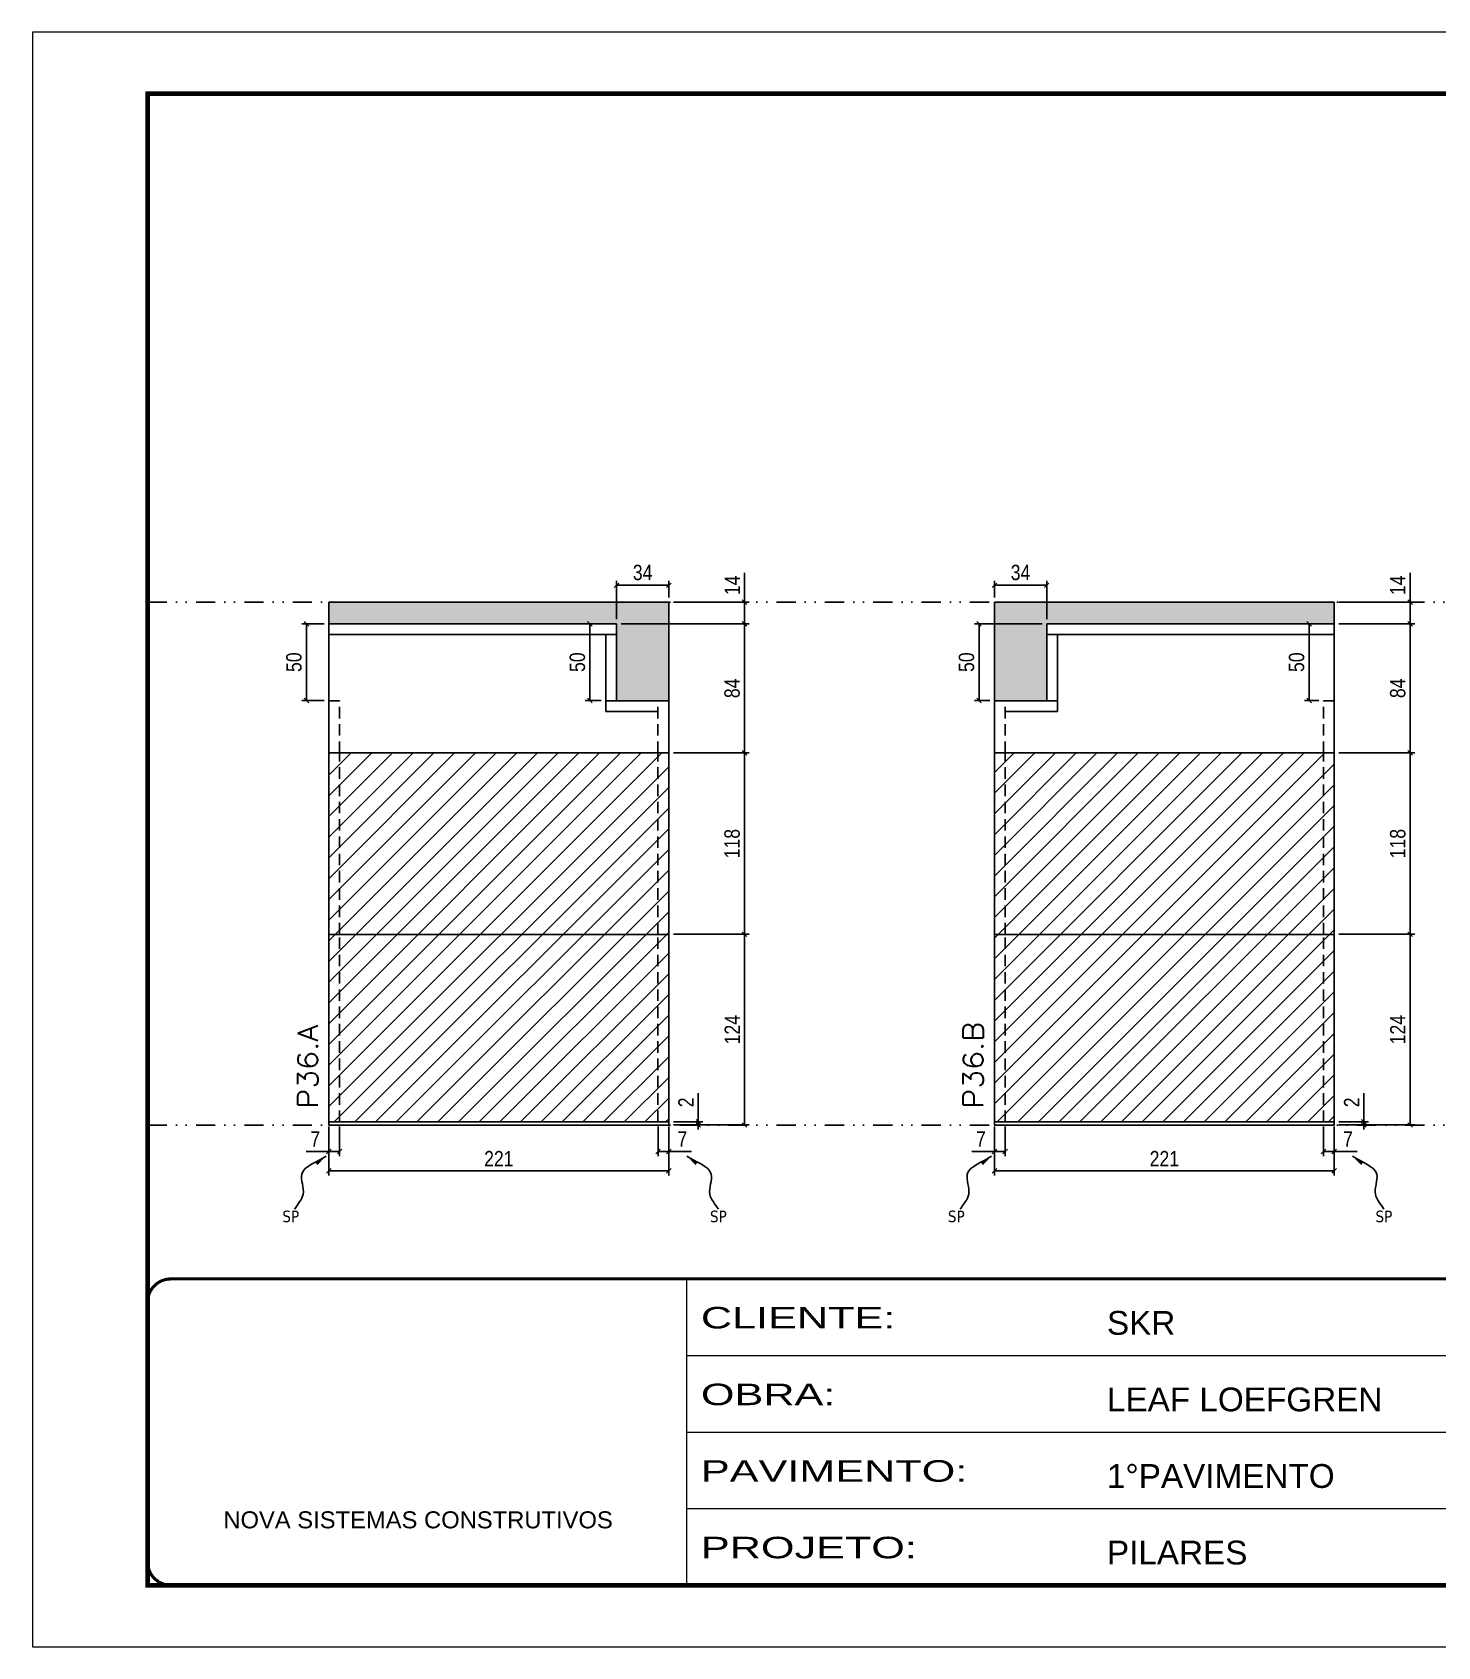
# Model space of a CAD drawing. Extents: x 14400 to 27878, y -21631 to 6985.
# Drawn here: x 15998 to 16912, y -5551 to -4501 of the extents above; entities that cross this region are included whole.
import ezdxf

# ---------------------------------------------------------------- set-up
doc = ezdxf.new("R2010")
doc.units = 0
for name, pattern in [('CONTINUO', [0]), ('DASHED', [0.75, 0.5, -0.25]), ('DIVIDE2', [0.625, 0.25, -0.125, 0, -0.125, 0, -0.125]), ('HIDDEN', [0.375, 0.25, -0.125])]:
    doc.linetypes.add(name, pattern=pattern)
for name, color, linetype in [('COTA', 241, 'Continuous'), ('Nível', 160, 'Continuous'), ('Painéis', 200, 'Continuous'), ('SARR_2.2x7', 40, 'Continuous'), ('Sarrafo de Pressão', 42, 'HIDDEN'), ('texto', 7, 'Continuous')]:
    doc.layers.add(name, color=color, linetype=linetype)
for name, color, linetype, lineweight in [('Folhas', 255, 'Continuous', 9), ('Hachura', 251, 'Continuous', 9), ('SARRAFO DE PRESSAO', 251, 'DASHED', 9), ('Texto Seção', 7, 'Continuous', 15)]:
    doc.layers.add(name, color=color, linetype=linetype, lineweight=lineweight)
doc.styles.add('ARIAL', font='arial.ttf')
doc.styles.add('COTA TECNICA', font='techl___.ttf', dxfattribs={"height": 10})
doc.styles.add('COTA TECNICA-50', font='techl___.ttf', dxfattribs={"height": 10})
doc.styles.add('REGUA-120', font='ROMANS.shx', dxfattribs={"height": 15})
doc.styles.get("Standard").update_dxf_attribs({"font": 'arial.ttf'})
doc.styles.add('Tecnologia', font='')
doc.styles.get('Tecnologia').set_extended_font_data('Forgotten Futurist')
doc.dimstyles.new('COTA PAINEL-50', dxfattribs={"dimtxt": 10, "dimasz": 3, "dimexe": 3, "dimexo": 3, "dimgap": 3, "dimtad": 1, "dimdec": 1, "dimzin": 12, "dimdsep": 46, "dimtxsty": 'COTA TECNICA-50', "dimblk1": 'OBLIQUE', "dimblk2": 'OBLIQUE', "dimsah": 1, "dimcen": 0.9, "dimclrd": 4, "dimclre": 4, "dimclrt": 240, "dimadec": 1, "dimazin": 3, "dimtfac": 1, "dimtdec": 1, "dimtmove": 0, "dimatfit": 3, "dimfxl": 1, "dimtolj": 1, "dimtzin": 12, "dimarcsym": 0})
doc.dimstyles.new('PAINEL', dxfattribs={"dimtxt": 10, "dimasz": 3, "dimexe": 3, "dimexo": 3, "dimgap": 3, "dimtad": 1, "dimdec": 1, "dimzin": 12, "dimdsep": 46, "dimtxsty": 'COTA TECNICA', "dimblk1": 'OBLIQUE', "dimblk2": 'OBLIQUE', "dimsah": 1, "dimcen": 0.9, "dimclrd": 4, "dimclre": 4, "dimclrt": 240, "dimadec": 1, "dimazin": 3, "dimtfac": 1, "dimtdec": 1, "dimtmove": 0, "dimatfit": 3, "dimfxl": 1, "dimtolj": 1, "dimtzin": 12, "dimarcsym": 0})
doc.dimstyles.get("Standard").update_dxf_attribs({"dimtxt": 0.18, "dimasz": 0.18, "dimexe": 0.18, "dimexo": 0.0625, "dimgap": 0.09, "dimtad": 0, "dimtih": 1, "dimtoh": 1, "dimdec": 4, "dimzin": 0, "dimdsep": 46, "dimtxsty": 'Standard', "dimcen": 0.09, "dimadec": 0, "dimazin": 0, "dimtfac": 1, "dimtdec": 4, "dimtofl": 0, "dimtmove": 0, "dimatfit": 3, "dimfxl": 1, "dimtolj": 1, "dimtzin": 0, "dimarcsym": 0})

# ---------------------------------------------------------------- blocks, each defined once
blk = doc.blocks.new('9999999999')
at = {"color": 30, "linetype": 'CONTINUO'}
for p, q in [((98564.6, 34230.2), (98564.6, 34429.4)), ((98564.6, 34379.6), (99584, 34379.6)), ((98564.6, 34329.8), (99488, 34329.8)), ((98564.6, 34280), (99488, 34280))]:
    blk.add_line(p, q, dxfattribs=at)
at = {"color": 30, "linetype": 'CONTINUO', "const_width": 2}
blk.add_lwpolyline([(99584, 34230.2), (99584, 34414.4, 0.414214), (99569, 34429.4), (98229, 34429.4, 0.414214), (98214, 34414.4), (98214, 34245.2, 0.414214), (98229, 34230.2), (99584, 34230.2)], format="xyb", dxfattribs=at)
at = {"layer": 'Folhas'}
blk.add_lwpolyline([(98139, 34190.2), (99624, 34190.2), (99624, 35240.2), (98139, 35240.2)], close=True, dxfattribs=at)
at = {"layer": 'Folhas', "color": 30, "const_width": 3}
blk.add_lwpolyline([(98214, 34230.2), (99584, 34230.2), (99584, 35200.2), (98214, 35200.2)], close=True, dxfattribs=at)
at = {"color": 7, "linetype": 'Continuous', "ltscale": 5, "style": 'ARIAL'}
for s, height, p in [('SKR', 15.48, (98837.7, 34393.1)), ('LEAF LOEFGREN', 15.483, (98837.7, 34343.3)), ('1°PAVIMENTO', 15.483, (98837.7, 34293.5)), ('NOVA SISTEMAS CONSTRUTIVOS', 11.059, (98263.2, 34267.2)), ('PILARES', 15.48, (98837.7, 34243.7))]:
    blk.add_text(s, height=height, dxfattribs=at).set_placement(p)
at = {"layer": 'Folhas', "color": 7, "style": 'Tecnologia', "width": 1.5}
for s, p in [('CLIENTE:', (98573.7, 34397.2)), ('OBRA:', (98573.7, 34347.3)), ('PAVIMENTO:', (98573.7, 34297.5)), ('PROJETO:', (98573.7, 34247.7))]:
    blk.add_text(s, height=14, dxfattribs=at).set_placement(p)
blk = doc.blocks.new('_Oblique')
at = {"color": 0, "linetype": 'ByBlock', "lineweight": -2}
blk.add_line((-0.5, -0.5), (0.5, 0.5), dxfattribs=at)
blk = doc.blocks.new('*D4534')
at = {"layer": 'COTA', "color": 4, "lineweight": -2, "transparency": 16777216}
for p, q in [((16624, -5212.7), (16624, -5244.6)), ((16845, -5212.7), (16845, -5244.6)), ((16845, -5241.6), (16624, -5241.6))]:
    blk.add_line(p, q, dxfattribs=at)
at = {"layer": 'Defpoints', "color": 0, "transparency": 16777216}
for p in [(16624, -5209.7), (16845, -5209.7), (16624, -5241.6)]:
    blk.add_point(p, dxfattribs=at)
at = {"layer": 'COTA', "color": 4, "lineweight": -2, "transparency": 16777216, "xscale": 3, "yscale": 3, "zscale": 3, "rotation": 180}
blk.add_blockref('_Oblique', (16624, -5241.6), dxfattribs=at)
at = {"layer": 'COTA', "color": 4, "lineweight": -2, "transparency": 16777216, "xscale": 3, "yscale": 3, "zscale": 3}
blk.add_blockref('_Oblique', (16845, -5241.6), dxfattribs=at)
at = {"layer": 'COTA', "color": 240, "transparency": 16777216, "insert": (16734.5, -5233.6), "char_height": 10, "attachment_point": 5, "style": 'COTA TECNICA'}
blk.add_mtext('\\A1;221', dxfattribs=at)
blk = doc.blocks.new('*D4535')
at = {"layer": 'COTA', "color": 4, "lineweight": -2, "transparency": 16777216}
for p, q in [((16838, -5212.7), (16838, -5232)), ((16845, -5214.7), (16845, -5232)), ((16838, -5229), (16845, -5229)), ((16845, -5229), (16859.8, -5229))]:
    blk.add_line(p, q, dxfattribs=at)
at = {"layer": 'Defpoints', "color": 0, "transparency": 16777216}
for p in [(16838, -5209.7), (16845, -5211.7), (16845, -5229)]:
    blk.add_point(p, dxfattribs=at)
at = {"layer": 'COTA', "color": 4, "lineweight": -2, "transparency": 16777216, "xscale": 3, "yscale": 3, "zscale": 3, "rotation": 180}
blk.add_blockref('_Oblique', (16838, -5229), dxfattribs=at)
at = {"layer": 'COTA', "color": 4, "lineweight": -2, "transparency": 16777216, "xscale": 3, "yscale": 3, "zscale": 3}
blk.add_blockref('_Oblique', (16845, -5229), dxfattribs=at)
at = {"layer": 'COTA', "color": 240, "transparency": 16777216, "insert": (16853.9, -5220.9), "char_height": 10, "attachment_point": 5, "style": 'COTA TECNICA-50'}
blk.add_mtext('\\A1;7', dxfattribs=at)
blk = doc.blocks.new('*D4536')
at = {"layer": 'COTA', "color": 4, "lineweight": -2, "transparency": 16777216}
for p, q in [((16624, -5214.7), (16624, -5232)), ((16631, -5212.7), (16631, -5232)), ((16624, -5229), (16609.3, -5229)), ((16631, -5229), (16624, -5229))]:
    blk.add_line(p, q, dxfattribs=at)
at = {"layer": 'Defpoints', "color": 0, "transparency": 16777216}
for p in [(16624, -5211.7), (16631, -5209.7), (16624, -5229)]:
    blk.add_point(p, dxfattribs=at)
at = {"layer": 'COTA', "color": 4, "lineweight": -2, "transparency": 16777216, "xscale": 3, "yscale": 3, "zscale": 3, "rotation": 180}
blk.add_blockref('_Oblique', (16624, -5229), dxfattribs=at)
at = {"layer": 'COTA', "color": 4, "lineweight": -2, "transparency": 16777216, "xscale": 3, "yscale": 3, "zscale": 3}
blk.add_blockref('_Oblique', (16631, -5229), dxfattribs=at)
at = {"layer": 'COTA', "color": 240, "transparency": 16777216, "insert": (16615.2, -5220.9), "char_height": 10, "attachment_point": 5, "style": 'COTA TECNICA-50'}
blk.add_mtext('\\A1;7', dxfattribs=at)
blk = doc.blocks.new('*D4537')
at = {"layer": 'COTA', "color": 4, "lineweight": -2, "transparency": 16777216}
for p, q in [((16864.3, -5209.7), (16864.3, -5190.9)), ((16848, -5209.7), (16867.3, -5209.7)), ((16848, -5211.7), (16867.3, -5211.7)), ((16864.3, -5211.7), (16864.3, -5209.7)), ((16864.3, -5211.7), (16864.3, -5214.7))]:
    blk.add_line(p, q, dxfattribs=at)
at = {"layer": 'Defpoints', "color": 0, "transparency": 16777216}
for p in [(16845, -5209.7), (16845, -5211.7), (16864.3, -5211.7)]:
    blk.add_point(p, dxfattribs=at)
at = {"layer": 'COTA', "color": 4, "lineweight": -2, "transparency": 16777216, "xscale": 3, "yscale": 3, "zscale": 3}
for p, rotation in [((16864.3, -5209.7), 270), ((16864.3, -5211.7), 90)]:
    blk.add_blockref('_Oblique', p, dxfattribs=dict(at, rotation=rotation))
at = {"layer": 'COTA', "color": 240, "transparency": 16777216, "insert": (16856.3, -5197), "char_height": 10, "attachment_point": 5, "rotation": 90, "style": 'COTA TECNICA-50'}
blk.add_mtext('\\A1;2', dxfattribs=at)
blk = doc.blocks.new('*D4538')
at = {"layer": 'COTA', "color": 4, "linetype": 'ByBlock', "lineweight": -2, "transparency": 16777216}
for p, q in [((16848, -5087.7), (16897.4, -5087.7)), ((16894.4, -5211.7), (16894.4, -5087.7)), ((16848, -5211.7), (16897.4, -5211.7))]:
    blk.add_line(p, q, dxfattribs=at)
at = {"layer": 'Defpoints', "color": 0, "linetype": 'ByBlock', "transparency": 16777216}
for p in [(16845, -5087.7), (16894.4, -5087.7), (16845, -5211.7)]:
    blk.add_point(p, dxfattribs=at)
at = {"layer": 'COTA', "color": 4, "linetype": 'ByBlock', "lineweight": -2, "transparency": 16777216, "xscale": 3, "yscale": 3, "zscale": 3}
for p, rotation in [((16894.4, -5087.7), 90), ((16894.4, -5211.7), 270)]:
    blk.add_blockref('_Oblique', p, dxfattribs=dict(at, rotation=rotation))
at = {"layer": 'COTA', "color": 240, "linetype": 'ByBlock', "transparency": 16777216, "insert": (16886.3, -5149.7), "char_height": 10, "attachment_point": 5, "rotation": 90, "style": 'COTA TECNICA'}
blk.add_mtext('\\A1;124', dxfattribs=at)
blk = doc.blocks.new('*D4539')
at = {"layer": 'COTA', "color": 4, "linetype": 'ByBlock', "lineweight": -2, "transparency": 16777216}
for p, q in [((16848, -5087.7), (16897.4, -5087.7)), ((16894.4, -5211.7), (16894.4, -5087.7)), ((16848, -5211.7), (16897.4, -5211.7))]:
    blk.add_line(p, q, dxfattribs=at)
at = {"layer": 'Defpoints', "color": 0, "linetype": 'ByBlock', "transparency": 16777216}
for p in [(16845, -5087.7), (16894.4, -5087.7), (16845, -5211.7)]:
    blk.add_point(p, dxfattribs=at)
at = {"layer": 'COTA', "color": 4, "linetype": 'ByBlock', "lineweight": -2, "transparency": 16777216, "xscale": 3, "yscale": 3, "zscale": 3}
for p, rotation in [((16894.4, -5087.7), 90), ((16894.4, -5211.7), 270)]:
    blk.add_blockref('_Oblique', p, dxfattribs=dict(at, rotation=rotation))
at = {"layer": 'COTA', "color": 240, "linetype": 'ByBlock', "transparency": 16777216, "insert": (16886.3, -5149.7), "char_height": 10, "attachment_point": 5, "rotation": 90, "style": 'COTA TECNICA'}
blk.add_mtext('\\A1;124', dxfattribs=at)
blk = doc.blocks.new('*D4532')
at = {"layer": 'COTA', "color": 4, "lineweight": -2, "transparency": 16777216}
for p, q in [((16848, -4969.7), (16897.4, -4969.7)), ((16894.4, -5087.7), (16894.4, -4969.7)), ((16848, -5087.7), (16897.4, -5087.7))]:
    blk.add_line(p, q, dxfattribs=at)
at = {"layer": 'Defpoints', "color": 0, "transparency": 16777216}
for p in [(16845, -4969.7), (16894.4, -4969.7), (16845, -5087.7)]:
    blk.add_point(p, dxfattribs=at)
at = {"layer": 'COTA', "color": 4, "lineweight": -2, "transparency": 16777216, "xscale": 3, "yscale": 3, "zscale": 3}
for p, rotation in [((16894.4, -4969.7), 90), ((16894.4, -5087.7), 270)]:
    blk.add_blockref('_Oblique', p, dxfattribs=dict(at, rotation=rotation))
at = {"layer": 'COTA', "color": 240, "transparency": 16777216, "insert": (16886.3, -5028.7), "char_height": 10, "attachment_point": 5, "rotation": 90, "style": 'COTA TECNICA'}
blk.add_mtext('\\A1;118', dxfattribs=at)
blk = doc.blocks.new('*D4533')
at = {"layer": 'COTA', "color": 4, "lineweight": -2, "transparency": 16777216}
for p, q in [((16624, -4868.7), (16624, -4857.7)), ((16624, -4860.7), (16658, -4860.7)), ((16658, -4882.7), (16658, -4857.7))]:
    blk.add_line(p, q, dxfattribs=at)
at = {"layer": 'Defpoints', "color": 0, "transparency": 16777216}
for p in [(16658, -4860.7), (16624, -4871.7), (16658, -4885.7)]:
    blk.add_point(p, dxfattribs=at)
at = {"layer": 'COTA', "color": 4, "lineweight": -2, "transparency": 16777216, "xscale": 3, "yscale": 3, "zscale": 3, "rotation": 180}
blk.add_blockref('_Oblique', (16624, -4860.7), dxfattribs=at)
at = {"layer": 'COTA', "color": 4, "lineweight": -2, "transparency": 16777216, "xscale": 3, "yscale": 3, "zscale": 3}
blk.add_blockref('_Oblique', (16658, -4860.7), dxfattribs=at)
at = {"layer": 'COTA', "color": 240, "transparency": 16777216, "insert": (16641, -4852.4), "char_height": 10, "attachment_point": 5, "style": 'COTA TECNICA'}
blk.add_mtext('\\A1;34', dxfattribs=at)
blk = doc.blocks.new('*D4540')
at = {"layer": 'COTA', "color": 4, "lineweight": -2, "transparency": 16777216}
for p, q in [((16848, -4885.7), (16897.4, -4885.7)), ((16894.4, -4969.7), (16894.4, -4885.7)), ((16848, -4969.7), (16897.4, -4969.7))]:
    blk.add_line(p, q, dxfattribs=at)
at = {"layer": 'Defpoints', "color": 0, "transparency": 16777216}
for p in [(16845, -4885.7), (16894.4, -4885.7), (16845, -4969.7)]:
    blk.add_point(p, dxfattribs=at)
at = {"layer": 'COTA', "color": 4, "lineweight": -2, "transparency": 16777216, "xscale": 3, "yscale": 3, "zscale": 3}
for p, rotation in [((16894.4, -4885.7), 90), ((16894.4, -4969.7), 270)]:
    blk.add_blockref('_Oblique', p, dxfattribs=dict(at, rotation=rotation))
at = {"layer": 'COTA', "color": 240, "transparency": 16777216, "insert": (16886.3, -4927.7), "char_height": 10, "attachment_point": 5, "rotation": 90, "style": 'COTA TECNICA'}
blk.add_mtext('\\A1;84', dxfattribs=at)
blk = doc.blocks.new('*D4541')
at = {"layer": 'COTA', "color": 4, "lineweight": -2, "transparency": 16777216}
for p, q in [((16894.4, -4871.7), (16894.4, -4852.6)), ((16848, -4871.7), (16897.4, -4871.7)), ((16894.4, -4885.7), (16894.4, -4871.7)), ((16848, -4885.7), (16897.4, -4885.7))]:
    blk.add_line(p, q, dxfattribs=at)
at = {"layer": 'Defpoints', "color": 0, "transparency": 16777216}
for p in [(16845, -4871.7), (16894.4, -4871.7), (16845, -4885.7)]:
    blk.add_point(p, dxfattribs=at)
at = {"layer": 'COTA', "color": 4, "lineweight": -2, "transparency": 16777216, "xscale": 3, "yscale": 3, "zscale": 3}
for p, rotation in [((16894.4, -4871.7), 90), ((16894.4, -4885.7), 270)]:
    blk.add_blockref('_Oblique', p, dxfattribs=dict(at, rotation=rotation))
at = {"layer": 'COTA', "color": 240, "transparency": 16777216, "insert": (16886.3, -4860.7), "char_height": 10, "attachment_point": 5, "rotation": 90, "style": 'COTA TECNICA'}
blk.add_mtext('\\A1;14', dxfattribs=at)
blk = doc.blocks.new('*D4542')
at = {"layer": 'COTA', "color": 4, "lineweight": -2, "transparency": 16777216}
for p, q in [((16655, -4885.7), (16611, -4885.7)), ((16614, -4935.7), (16614, -4885.7)), ((16621, -4935.7), (16611, -4935.7))]:
    blk.add_line(p, q, dxfattribs=at)
at = {"layer": 'Defpoints', "color": 0, "transparency": 16777216}
for p in [(16614, -4885.7), (16658, -4885.7), (16624, -4935.7)]:
    blk.add_point(p, dxfattribs=at)
at = {"layer": 'COTA', "color": 4, "lineweight": -2, "transparency": 16777216, "xscale": 3, "yscale": 3, "zscale": 3}
for p, rotation in [((16614, -4885.7), 90), ((16614, -4935.7), 270)]:
    blk.add_blockref('_Oblique', p, dxfattribs=dict(at, rotation=rotation))
at = {"layer": 'COTA', "color": 240, "transparency": 16777216, "insert": (16605.9, -4910.7), "char_height": 10, "attachment_point": 5, "rotation": 90, "style": 'COTA TECNICA'}
blk.add_mtext('\\A1;50', dxfattribs=at)
blk = doc.blocks.new('*D4543')
at = {"layer": 'COTA', "color": 4, "lineweight": -2, "transparency": 16777216}
for p, q in [((16835, -4885.7), (16825.6, -4885.7)), ((16828.6, -4935.7), (16828.6, -4885.7)), ((16835, -4935.7), (16825.6, -4935.7))]:
    blk.add_line(p, q, dxfattribs=at)
at = {"layer": 'Defpoints', "color": 0, "transparency": 16777216}
for p in [(16828.6, -4885.7), (16838, -4885.7), (16838, -4935.7)]:
    blk.add_point(p, dxfattribs=at)
at = {"layer": 'COTA', "color": 4, "lineweight": -2, "transparency": 16777216, "xscale": 3, "yscale": 3, "zscale": 3}
for p, rotation in [((16828.6, -4885.7), 90), ((16828.6, -4935.7), 270)]:
    blk.add_blockref('_Oblique', p, dxfattribs=dict(at, rotation=rotation))
at = {"layer": 'COTA', "color": 240, "transparency": 16777216, "insert": (16820.5, -4910.7), "char_height": 10, "attachment_point": 5, "rotation": 90, "style": 'COTA TECNICA'}
blk.add_mtext('\\A1;50', dxfattribs=at)
blk = doc.blocks.new('*D4545')
at = {"layer": 'COTA', "color": 4, "lineweight": -2, "transparency": 16777216}
for p, q in [((16191.3, -5212.7), (16191.3, -5244.6)), ((16412.3, -5212.7), (16412.3, -5244.6)), ((16412.3, -5241.6), (16191.3, -5241.6))]:
    blk.add_line(p, q, dxfattribs=at)
at = {"layer": 'Defpoints', "color": 0, "transparency": 16777216}
for p in [(16191.3, -5209.7), (16412.3, -5209.7), (16191.3, -5241.6)]:
    blk.add_point(p, dxfattribs=at)
at = {"layer": 'COTA', "color": 4, "lineweight": -2, "transparency": 16777216, "xscale": 3, "yscale": 3, "zscale": 3, "rotation": 180}
blk.add_blockref('_Oblique', (16191.3, -5241.6), dxfattribs=at)
at = {"layer": 'COTA', "color": 4, "lineweight": -2, "transparency": 16777216, "xscale": 3, "yscale": 3, "zscale": 3}
blk.add_blockref('_Oblique', (16412.3, -5241.6), dxfattribs=at)
at = {"layer": 'COTA', "color": 240, "transparency": 16777216, "insert": (16301.8, -5233.6), "char_height": 10, "attachment_point": 5, "style": 'COTA TECNICA'}
blk.add_mtext('\\A1;221', dxfattribs=at)
blk = doc.blocks.new('*D4546')
at = {"layer": 'COTA', "color": 4, "lineweight": -2, "transparency": 16777216}
for p, q in [((16405.3, -5212.7), (16405.3, -5232)), ((16412.3, -5214.7), (16412.3, -5232)), ((16405.3, -5229), (16412.3, -5229)), ((16412.3, -5229), (16427, -5229))]:
    blk.add_line(p, q, dxfattribs=at)
at = {"layer": 'Defpoints', "color": 0, "transparency": 16777216}
for p in [(16405.3, -5209.7), (16412.3, -5211.7), (16412.3, -5229)]:
    blk.add_point(p, dxfattribs=at)
at = {"layer": 'COTA', "color": 4, "lineweight": -2, "transparency": 16777216, "xscale": 3, "yscale": 3, "zscale": 3, "rotation": 180}
blk.add_blockref('_Oblique', (16405.3, -5229), dxfattribs=at)
at = {"layer": 'COTA', "color": 4, "lineweight": -2, "transparency": 16777216, "xscale": 3, "yscale": 3, "zscale": 3}
blk.add_blockref('_Oblique', (16412.3, -5229), dxfattribs=at)
at = {"layer": 'COTA', "color": 240, "transparency": 16777216, "insert": (16421.1, -5220.9), "char_height": 10, "attachment_point": 5, "style": 'COTA TECNICA-50'}
blk.add_mtext('\\A1;7', dxfattribs=at)
blk = doc.blocks.new('*D4547')
at = {"layer": 'COTA', "color": 4, "lineweight": -2, "transparency": 16777216}
for p, q in [((16191.3, -5214.7), (16191.3, -5232)), ((16198.3, -5212.7), (16198.3, -5232)), ((16191.3, -5229), (16176.5, -5229)), ((16198.3, -5229), (16191.3, -5229))]:
    blk.add_line(p, q, dxfattribs=at)
at = {"layer": 'Defpoints', "color": 0, "transparency": 16777216}
for p in [(16191.3, -5211.7), (16198.3, -5209.7), (16191.3, -5229)]:
    blk.add_point(p, dxfattribs=at)
at = {"layer": 'COTA', "color": 4, "lineweight": -2, "transparency": 16777216, "xscale": 3, "yscale": 3, "zscale": 3, "rotation": 180}
blk.add_blockref('_Oblique', (16191.3, -5229), dxfattribs=at)
at = {"layer": 'COTA', "color": 4, "lineweight": -2, "transparency": 16777216, "xscale": 3, "yscale": 3, "zscale": 3}
blk.add_blockref('_Oblique', (16198.3, -5229), dxfattribs=at)
at = {"layer": 'COTA', "color": 240, "transparency": 16777216, "insert": (16182.4, -5220.9), "char_height": 10, "attachment_point": 5, "style": 'COTA TECNICA-50'}
blk.add_mtext('\\A1;7', dxfattribs=at)
blk = doc.blocks.new('*D4548')
at = {"layer": 'COTA', "color": 4, "lineweight": -2, "transparency": 16777216}
for p, q in [((16431.5, -5209.7), (16431.5, -5190.9)), ((16415.3, -5209.7), (16434.5, -5209.7)), ((16415.3, -5211.7), (16434.5, -5211.7)), ((16431.5, -5211.7), (16431.5, -5209.7)), ((16431.5, -5211.7), (16431.5, -5214.7))]:
    blk.add_line(p, q, dxfattribs=at)
at = {"layer": 'Defpoints', "color": 0, "transparency": 16777216}
for p in [(16412.3, -5209.7), (16412.3, -5211.7), (16431.5, -5211.7)]:
    blk.add_point(p, dxfattribs=at)
at = {"layer": 'COTA', "color": 4, "lineweight": -2, "transparency": 16777216, "xscale": 3, "yscale": 3, "zscale": 3}
for p, rotation in [((16431.5, -5209.7), 270), ((16431.5, -5211.7), 90)]:
    blk.add_blockref('_Oblique', p, dxfattribs=dict(at, rotation=rotation))
at = {"layer": 'COTA', "color": 240, "transparency": 16777216, "insert": (16423.5, -5197), "char_height": 10, "attachment_point": 5, "rotation": 90, "style": 'COTA TECNICA-50'}
blk.add_mtext('\\A1;2', dxfattribs=at)
blk = doc.blocks.new('*D4549')
at = {"layer": 'COTA', "color": 4, "linetype": 'ByBlock', "lineweight": -2, "transparency": 16777216}
for p, q in [((16415.3, -5087.7), (16464.6, -5087.7)), ((16461.6, -5211.7), (16461.6, -5087.7)), ((16415.3, -5211.7), (16464.6, -5211.7))]:
    blk.add_line(p, q, dxfattribs=at)
at = {"layer": 'Defpoints', "color": 0, "linetype": 'ByBlock', "transparency": 16777216}
for p in [(16412.3, -5087.7), (16461.6, -5087.7), (16412.3, -5211.7)]:
    blk.add_point(p, dxfattribs=at)
at = {"layer": 'COTA', "color": 4, "linetype": 'ByBlock', "lineweight": -2, "transparency": 16777216, "xscale": 3, "yscale": 3, "zscale": 3}
for p, rotation in [((16461.6, -5087.7), 90), ((16461.6, -5211.7), 270)]:
    blk.add_blockref('_Oblique', p, dxfattribs=dict(at, rotation=rotation))
at = {"layer": 'COTA', "color": 240, "linetype": 'ByBlock', "transparency": 16777216, "insert": (16453.6, -5149.7), "char_height": 10, "attachment_point": 5, "rotation": 90, "style": 'COTA TECNICA'}
blk.add_mtext('\\A1;124', dxfattribs=at)
blk = doc.blocks.new('*D4550')
at = {"layer": 'COTA', "color": 4, "linetype": 'ByBlock', "lineweight": -2, "transparency": 16777216}
for p, q in [((16415.3, -5087.7), (16464.6, -5087.7)), ((16461.6, -5211.7), (16461.6, -5087.7)), ((16415.3, -5211.7), (16464.6, -5211.7))]:
    blk.add_line(p, q, dxfattribs=at)
at = {"layer": 'Defpoints', "color": 0, "linetype": 'ByBlock', "transparency": 16777216}
for p in [(16412.3, -5087.7), (16461.6, -5087.7), (16412.3, -5211.7)]:
    blk.add_point(p, dxfattribs=at)
at = {"layer": 'COTA', "color": 4, "linetype": 'ByBlock', "lineweight": -2, "transparency": 16777216, "xscale": 3, "yscale": 3, "zscale": 3}
for p, rotation in [((16461.6, -5087.7), 90), ((16461.6, -5211.7), 270)]:
    blk.add_blockref('_Oblique', p, dxfattribs=dict(at, rotation=rotation))
at = {"layer": 'COTA', "color": 240, "linetype": 'ByBlock', "transparency": 16777216, "insert": (16453.6, -5149.7), "char_height": 10, "attachment_point": 5, "rotation": 90, "style": 'COTA TECNICA'}
blk.add_mtext('\\A1;124', dxfattribs=at)
blk = doc.blocks.new('*D4551')
at = {"layer": 'COTA', "color": 4, "lineweight": -2, "transparency": 16777216}
for p, q in [((16415.3, -4969.7), (16464.6, -4969.7)), ((16461.6, -5087.7), (16461.6, -4969.7)), ((16415.3, -5087.7), (16464.6, -5087.7))]:
    blk.add_line(p, q, dxfattribs=at)
at = {"layer": 'Defpoints', "color": 0, "transparency": 16777216}
for p in [(16412.3, -4969.7), (16461.6, -4969.7), (16412.3, -5087.7)]:
    blk.add_point(p, dxfattribs=at)
at = {"layer": 'COTA', "color": 4, "lineweight": -2, "transparency": 16777216, "xscale": 3, "yscale": 3, "zscale": 3}
for p, rotation in [((16461.6, -4969.7), 90), ((16461.6, -5087.7), 270)]:
    blk.add_blockref('_Oblique', p, dxfattribs=dict(at, rotation=rotation))
at = {"layer": 'COTA', "color": 240, "transparency": 16777216, "insert": (16453.5, -5028.7), "char_height": 10, "attachment_point": 5, "rotation": 90, "style": 'COTA TECNICA'}
blk.add_mtext('\\A1;118', dxfattribs=at)
blk = doc.blocks.new('*D4552')
at = {"layer": 'COTA', "color": 4, "lineweight": -2, "transparency": 16777216}
for p, q in [((16378.3, -4882.7), (16378.3, -4857.7)), ((16412.3, -4860.7), (16378.3, -4860.7)), ((16412.3, -4868.7), (16412.3, -4857.7))]:
    blk.add_line(p, q, dxfattribs=at)
at = {"layer": 'Defpoints', "color": 0, "transparency": 16777216}
for p in [(16378.3, -4860.7), (16412.3, -4871.7), (16378.3, -4885.7)]:
    blk.add_point(p, dxfattribs=at)
at = {"layer": 'COTA', "color": 4, "lineweight": -2, "transparency": 16777216, "xscale": 3, "yscale": 3, "zscale": 3, "rotation": 180}
blk.add_blockref('_Oblique', (16378.3, -4860.7), dxfattribs=at)
at = {"layer": 'COTA', "color": 4, "lineweight": -2, "transparency": 16777216, "xscale": 3, "yscale": 3, "zscale": 3}
blk.add_blockref('_Oblique', (16412.3, -4860.7), dxfattribs=at)
at = {"layer": 'COTA', "color": 240, "transparency": 16777216, "insert": (16395.3, -4852.4), "char_height": 10, "attachment_point": 5, "style": 'COTA TECNICA'}
blk.add_mtext('\\A1;34', dxfattribs=at)
blk = doc.blocks.new('*D4553')
at = {"layer": 'COTA', "color": 4, "lineweight": -2, "transparency": 16777216}
for p, q in [((16188.3, -4885.7), (16173.7, -4885.7)), ((16176.7, -4935.7), (16176.7, -4885.7)), ((16188.3, -4935.7), (16173.7, -4935.7))]:
    blk.add_line(p, q, dxfattribs=at)
at = {"layer": 'Defpoints', "color": 0, "transparency": 16777216}
for p in [(16176.7, -4885.7), (16191.3, -4885.7), (16191.3, -4935.7)]:
    blk.add_point(p, dxfattribs=at)
at = {"layer": 'COTA', "color": 4, "lineweight": -2, "transparency": 16777216, "xscale": 3, "yscale": 3, "zscale": 3}
for p, rotation in [((16176.7, -4885.7), 90), ((16176.7, -4935.7), 270)]:
    blk.add_blockref('_Oblique', p, dxfattribs=dict(at, rotation=rotation))
at = {"layer": 'COTA', "color": 240, "transparency": 16777216, "insert": (16168.6, -4910.7), "char_height": 10, "attachment_point": 5, "rotation": 90, "style": 'COTA TECNICA'}
blk.add_mtext('\\A1;50', dxfattribs=at)
blk = doc.blocks.new('*D4554')
at = {"layer": 'COTA', "color": 4, "lineweight": -2, "transparency": 16777216}
for p, q in [((16368.3, -4885.7), (16358, -4885.7)), ((16361, -4935.7), (16361, -4885.7)), ((16368.3, -4935.7), (16358, -4935.7))]:
    blk.add_line(p, q, dxfattribs=at)
at = {"layer": 'Defpoints', "color": 0, "transparency": 16777216}
for p in [(16361, -4885.7), (16371.3, -4885.7), (16371.3, -4935.7)]:
    blk.add_point(p, dxfattribs=at)
at = {"layer": 'COTA', "color": 4, "lineweight": -2, "transparency": 16777216, "xscale": 3, "yscale": 3, "zscale": 3}
for p, rotation in [((16361, -4885.7), 90), ((16361, -4935.7), 270)]:
    blk.add_blockref('_Oblique', p, dxfattribs=dict(at, rotation=rotation))
at = {"layer": 'COTA', "color": 240, "transparency": 16777216, "insert": (16352.9, -4910.7), "char_height": 10, "attachment_point": 5, "rotation": 90, "style": 'COTA TECNICA'}
blk.add_mtext('\\A1;50', dxfattribs=at)
blk = doc.blocks.new('*D4555')
at = {"layer": 'COTA', "color": 4, "lineweight": -2, "transparency": 16777216}
for p, q in [((16381.3, -4885.7), (16464.6, -4885.7)), ((16461.6, -4969.7), (16461.6, -4885.7)), ((16415.3, -4969.7), (16464.6, -4969.7))]:
    blk.add_line(p, q, dxfattribs=at)
at = {"layer": 'Defpoints', "color": 0, "transparency": 16777216}
for p in [(16378.3, -4885.7), (16461.6, -4885.7), (16412.3, -4969.7)]:
    blk.add_point(p, dxfattribs=at)
at = {"layer": 'COTA', "color": 4, "lineweight": -2, "transparency": 16777216, "xscale": 3, "yscale": 3, "zscale": 3}
for p, rotation in [((16461.6, -4885.7), 90), ((16461.6, -4969.7), 270)]:
    blk.add_blockref('_Oblique', p, dxfattribs=dict(at, rotation=rotation))
at = {"layer": 'COTA', "color": 240, "transparency": 16777216, "insert": (16453.5, -4927.7), "char_height": 10, "attachment_point": 5, "rotation": 90, "style": 'COTA TECNICA'}
blk.add_mtext('\\A1;84', dxfattribs=at)
blk = doc.blocks.new('*D4556')
at = {"layer": 'COTA', "color": 4, "lineweight": -2, "transparency": 16777216}
for p, q in [((16461.6, -4871.7), (16461.6, -4852.6)), ((16415.3, -4871.7), (16464.6, -4871.7)), ((16461.6, -4885.7), (16461.6, -4871.7)), ((16381.3, -4885.7), (16464.6, -4885.7))]:
    blk.add_line(p, q, dxfattribs=at)
at = {"layer": 'Defpoints', "color": 0, "transparency": 16777216}
for p in [(16412.3, -4871.7), (16461.6, -4871.7), (16378.3, -4885.7)]:
    blk.add_point(p, dxfattribs=at)
at = {"layer": 'COTA', "color": 4, "lineweight": -2, "transparency": 16777216, "xscale": 3, "yscale": 3, "zscale": 3}
for p, rotation in [((16461.6, -4871.7), 90), ((16461.6, -4885.7), 270)]:
    blk.add_blockref('_Oblique', p, dxfattribs=dict(at, rotation=rotation))
at = {"layer": 'COTA', "color": 240, "transparency": 16777216, "insert": (16453.6, -4860.7), "char_height": 10, "attachment_point": 5, "rotation": 90, "style": 'COTA TECNICA'}
blk.add_mtext('\\A1;14', dxfattribs=at)

msp = doc.modelspace()

# ---------------------------------------------------------------- hatches: boundary and pattern name
at = {"layer": 'COTA'}
h = msp.add_hatch(dxfattribs=at)
h.set_pattern_fill('AR-CONC', color=256, scale=0.03)
h.set_pattern_definition([(50, (-3636.1424, -1148.575), (5.4655401, -0.4781726), [0.5715, -6.2865]), (355, (-3636.1424, -1148.575), (-1.0573026, 5.7317054), [0.4572, -5.0292175]), (100.451445, (-3635.687, -1148.615), (4.4082374, 5.2535326), [0.4857003, -5.3427073]), (46.1842, (-3636.1424, -1147.051), (8.1323712, -1.2612698), [0.85725, -9.42975]), (96.635558, (-3635.465, -1147.156), (7.122124, 7.4227837), [0.7285507, -8.0140682]), (351.18415, (-3636.142, -1147.051), (7.122124, 7.4227837), [0.685799, -7.543792]), (21, (-3635.3804, -1147.432), (4.5484317, -3.0679559), [0.5715, -6.2865]), (326, (-3635.3804, -1147.432), (1.8540609, 5.525639), [0.4572, -5.0292]), (71.451445, (-3635.0014, -1147.688), (6.4024926, 2.457683), [0.4857003, -5.3426981]), (37.5, (-3636.1424, -1148.5751), (0.0926581, 2.53665117), [0, -4.96824, 0, -5.1054, 0, -5.04825]), (7.5, (-3636.1424, -1148.575), (2.00458988, 3.00541724), [0, -2.91084, 0, -4.85394, 0, -1.92405]), (327.5, (-3637.8417, -1148.5751), (4.06771786, -0.17186232), [0, -1.905, 0, -5.9436, 0, -7.8867]), (317.5, (-3638.6037, -1148.575), (4.44387544, 0.7627947), [0, -2.4765, 0, -3.94716, 0, -5.6007])])
h.paths.add_polyline_path([(16412.27, -4935.74), (16378.27, -4935.74), (16378.27, -4885.74), (16191.27, -4885.74), (16191.27, -4871.74), (16412.27, -4871.74)])
h = msp.add_hatch(dxfattribs=at)
h.set_pattern_fill('AR-CONC', color=256, scale=0.03)
h.set_pattern_definition([(50, (-3203.3966, -1148.575), (5.4655401, -0.4781726), [0.5715, -6.2865]), (355, (-3203.3966, -1148.575), (-1.0573026, 5.7317054), [0.4572, -5.0292175]), (100.451445, (-3202.941, -1148.615), (4.4082374, 5.2535326), [0.4857003, -5.3427073]), (46.1842, (-3203.3966, -1147.051), (8.1323712, -1.2612698), [0.85725, -9.42975]), (96.635558, (-3202.719, -1147.156), (7.122124, 7.4227837), [0.7285507, -8.0140682]), (351.18415, (-3203.397, -1147.051), (7.122124, 7.4227837), [0.685799, -7.543792]), (21, (-3202.6346, -1147.432), (4.5484317, -3.0679559), [0.5715, -6.2865]), (326, (-3202.6346, -1147.432), (1.8540609, 5.525639), [0.4572, -5.0292]), (71.451445, (-3202.2556, -1147.688), (6.4024926, 2.457683), [0.4857003, -5.3426981]), (37.5, (-3203.3966, -1148.5751), (0.0926581, 2.53665117), [0, -4.96824, 0, -5.1054, 0, -5.04825]), (7.5, (-3203.3966, -1148.575), (2.00458988, 3.00541724), [0, -2.91084, 0, -4.85394, 0, -1.92405]), (327.5, (-3205.0959, -1148.5751), (4.06771786, -0.17186232), [0, -1.905, 0, -5.9436, 0, -7.8867]), (317.5, (-3205.858, -1148.575), (4.44387544, 0.7627947), [0, -2.4765, 0, -3.94716, 0, -5.6007])])
h.paths.add_polyline_path([(16624.02, -4935.74), (16658.02, -4935.74), (16658.02, -4885.74), (16845.02, -4885.74), (16845.02, -4871.74), (16624.02, -4871.74)])
at = {"layer": 'Hachura', "linetype": 'ByBlock'}
h = msp.add_hatch(dxfattribs=at)
h.set_pattern_fill('ANSI31', color=256, scale=3)
h.paths.add_polyline_path([(16412.27, -5209.74), (16412.27, -5087.74), (16191.27, -5087.74), (16191.27, -5209.74)])
h.paths.add_polyline_path([(16412.27, -5087.74), (16412.27, -4969.74), (16191.27, -4969.74), (16191.27, -5087.74)])
h.paths.add_polyline_path([(16845.02, -5087.74), (16845.02, -4969.74), (16624.02, -4969.74), (16624.02, -5087.74)])
h.paths.add_polyline_path([(16845.02, -5209.74), (16845.02, -5087.74), (16624.02, -5087.74), (16624.02, -5209.74)])
h.paths.add_polyline_path([(17068.25, -5209.74), (17093.25, -5209.74), (17093.25, -4969.74), (17068.25, -4969.74)])
h.paths.add_polyline_path([(17281.76, -5209.74), (17306.76, -5209.74), (17306.76, -4969.74), (17281.76, -4969.74)])

# ---------------------------------------------------------------- linework, layer by layer
at = {"layer": 'COTA'}
for p, q in [((16191.27, -4871.74), (16412.27, -4871.74)), ((16191.27, -4871.74), (16191.27, -4885.74)), ((16412.27, -4871.74), (16412.27, -4935.74)), ((16624.02, -4871.74), (16624.02, -4935.74)), ((16624.02, -4871.74), (16845.02, -4871.74)), ((16845.02, -4871.74), (16845.02, -4885.74)), ((16198.27, -4935.74), (16191.27, -4935.74)), ((16371.27, -4935.74), (16371.27, -4942.74)), ((16378.27, -4935.74), (16371.27, -4935.74)), ((16658.02, -4935.74), (16665.02, -4935.74)), ((16665.02, -4935.74), (16665.02, -4942.74)), ((16838.02, -4935.74), (16845.02, -4935.74))]:
    msp.add_line(p, q, dxfattribs=at)
at = {"layer": 'Nível', "color": 4, "linetype": 'DIVIDE2', "ltscale": 50}
for p, q in [((16073.47, -4871.74), (17443.47, -4871.74)), ((16073.47, -5211.74), (17443.47, -5211.74))]:
    msp.add_line(p, q, dxfattribs=at)
at = {"layer": 'Painéis'}
for p, q in [((16191.27, -4885.74), (16378.27, -4885.74)), ((16191.27, -5209.74), (16191.27, -4885.74)), ((16378.27, -4885.74), (16378.27, -4935.74)), ((16845.02, -4885.74), (16658.02, -4885.74)), ((16658.02, -4885.74), (16658.02, -4935.74)), ((16845.02, -5209.74), (16845.02, -4885.74)), ((16412.27, -4935.74), (16378.27, -4935.74)), ((16412.27, -4935.74), (16412.27, -5209.74)), ((16624.02, -4935.74), (16658.02, -4935.74)), ((16624.02, -4935.74), (16624.02, -5209.74)), ((16191.27, -4969.74), (16412.27, -4969.74)), ((16624.02, -4969.74), (16845.02, -4969.74)), ((16191.27, -5087.74), (16412.27, -5087.74)), ((16624.02, -5087.74), (16845.02, -5087.74))]:
    msp.add_line(p, q, dxfattribs=at)
for points in [[(16412.27, -5209.74), (16191.27, -5209.74), (16191.27, -5211.74), (16412.27, -5211.74)], [(16845.02, -5209.74), (16624.02, -5209.74), (16624.02, -5211.74), (16845.02, -5211.74)]]:
    msp.add_lwpolyline(points, close=True, dxfattribs=at)
at = {"layer": 'SARR_2.2x7'}
for p, q in [((16191.27, -4892.74), (16378.27, -4892.74)), ((16371.27, -4892.74), (16371.27, -4935.74)), ((16845.02, -4892.74), (16658.02, -4892.74)), ((16665.02, -4892.74), (16665.02, -4935.74)), ((16405.27, -4942.74), (16371.27, -4942.74)), ((16631.02, -4942.74), (16665.02, -4942.74))]:
    msp.add_line(p, q, dxfattribs=at)
at = {"layer": 'Sarrafo de Pressão', "ltscale": 30}
for p, q in [((16198.27, -4969.74), (16198.27, -4935.74)), ((16405.27, -4969.74), (16405.27, -4935.74)), ((16631.02, -4969.74), (16631.02, -4935.74)), ((16838.02, -4969.74), (16838.02, -4935.74)), ((16198.27, -5087.74), (16198.27, -4969.74)), ((16405.27, -5087.74), (16405.27, -4969.74)), ((16631.02, -5087.74), (16631.02, -4969.74)), ((16838.02, -5087.74), (16838.02, -4969.74)), ((16198.27, -5209.74), (16198.27, -5087.74)), ((16405.27, -5209.74), (16405.27, -5087.74)), ((16631.02, -5209.74), (16631.02, -5087.74)), ((16838.02, -5209.74), (16838.02, -5087.74))]:
    msp.add_line(p, q, dxfattribs=at)

# ---------------------------------------------------------------- block references
at = {"layer": 'SARRAFO DE PRESSAO', "color": 6, "linetype": 'ByBlock'}
msp.add_blockref('9999999999', (-82140.51, -39741.23), dxfattribs=at)

# ---------------------------------------------------------------- texts
at = {"layer": 'texto', "color": 0, "char_height": 7.5, "attachment_point": 5}
for insert in [(16166.5, -5271.23), (16444.52, -5271.23), (16599.24, -5271.23), (16877.27, -5271.23)]:
    msp.add_mtext('{\\fTahoma|b0|i0|c0|p34;\\C4;SP}', dxfattribs=dict(at, insert=insert))
at = {"layer": 'Texto Seção', "style": 'REGUA-120', "width": 1.1}
for s, p in [('P36.A', (16184.03, -5200.98)), ('P36.B', (16616.77, -5200.98))]:
    msp.add_text(s, height=13, rotation=90, dxfattribs=at).set_placement(p)

# ---------------------------------------------------------------- dimensions: what is measured, and where the dimension line sits
at = {"layer": 'COTA'}
for base, p1, p2, angle, dimstyle, picture, middle in [((16378.27, -4860.67), (16412.27, -4871.74), (16378.27, -4885.74), 180, 'PAINEL', '*D4552', (16395.27, -4852.45)), ((16461.64, -4871.74), (16378.27, -4885.74), (16412.27, -4871.74), 90, 'PAINEL', '*D4556', (16453.57, -4860.68)), ((16894.39, -4871.74), (16845.02, -4885.74), (16845.02, -4871.74), 90, 'PAINEL', '*D4541', (16886.32, -4860.68)), ((16176.72, -4885.74), (16191.27, -4935.74), (16191.27, -4885.74), 90, 'PAINEL', '*D4553', (16168.62, -4910.74)), ((16360.96, -4885.74), (16371.27, -4935.74), (16371.27, -4885.74), 90, 'PAINEL', '*D4554', (16352.85, -4910.74)), ((16461.64, -4885.74), (16412.27, -4969.74), (16378.27, -4885.74), 90, 'PAINEL', '*D4555', (16453.55, -4927.74)), ((16614.02, -4885.74), (16624.02, -4935.74), (16658.02, -4885.74), 90, 'PAINEL', '*D4542', (16605.91, -4910.74)), ((16828.62, -4885.74), (16838.02, -4935.74), (16838.02, -4885.74), 90, 'PAINEL', '*D4543', (16820.51, -4910.74)), ((16894.39, -4885.74), (16845.02, -4969.74), (16845.02, -4885.74), 90, 'PAINEL', '*D4540', (16886.29, -4927.74)), ((16461.64, -4969.74), (16412.27, -5087.74), (16412.27, -4969.74), 90, 'PAINEL', '*D4551', (16453.55, -5028.74)), ((16894.39, -4969.74), (16845.02, -5087.74), (16845.02, -4969.74), 90, 'PAINEL', '*D4532', (16886.29, -5028.74)), ((16191.27, -5228.98), (16198.27, -5209.74), (16191.27, -5211.74), 180, 'COTA PAINEL-50', '*D4547', (16182.41, -5220.91)), ((16624.02, -5228.98), (16631.02, -5209.74), (16624.02, -5211.74), 180, 'COTA PAINEL-50', '*D4536', (16615.16, -5220.91))]:
    dim = msp.add_linear_dim(base=base, p1=p1, p2=p2, angle=angle, dimstyle=dimstyle, dxfattribs=at)
    dim.commit()
    dim.dimension.update_dxf_attribs({"geometry": picture, "text_midpoint": middle})
for base, p1, p2, dimstyle, picture, middle in [((16658.02, -4860.67), (16624.02, -4871.74), (16658.02, -4885.74), 'PAINEL', '*D4533', (16641.02, -4852.45)), ((16412.27, -5228.98), (16405.27, -5209.74), (16412.27, -5211.74), 'COTA PAINEL-50', '*D4546', (16421.14, -5220.91)), ((16845.02, -5228.98), (16838.02, -5209.74), (16845.02, -5211.74), 'COTA PAINEL-50', '*D4535', (16853.89, -5220.91))]:
    dim = msp.add_linear_dim(base=base, p1=p1, p2=p2, dimstyle=dimstyle, dxfattribs=at)
    dim.commit()
    dim.dimension.update_dxf_attribs({"geometry": picture, "text_midpoint": middle})
at = {"layer": 'COTA', "linetype": 'ByBlock'}
for p1, p2, picture, middle in [((16412.27, -5211.74), (16412.27, -5087.74), '*D4549', (16453.57, -5149.74)), ((16412.27, -5211.74), (16412.27, -5087.74), '*D4550', (16453.57, -5149.74)), ((16845.02, -5211.74), (16845.02, -5087.74), '*D4538', (16886.32, -5149.74)), ((16845.02, -5211.74), (16845.02, -5087.74), '*D4539', (16886.32, -5149.74))]:
    dim = msp.add_aligned_dim(p1=p1, p2=p2, distance=-49.37, dimstyle='PAINEL', dxfattribs=at)
    dim.commit()
    dim.dimension.update_dxf_attribs({"geometry": picture, "text_midpoint": middle})
at = {"layer": 'COTA'}
for base, p1, p2, picture, middle in [((16431.53, -5211.74), (16412.27, -5209.74), (16412.27, -5211.74), '*D4548', (16431.53, -5196.99)), ((16864.28, -5211.74), (16845.02, -5209.74), (16845.02, -5211.74), '*D4537', (16864.28, -5196.99))]:
    dim = msp.add_linear_dim(base=base, p1=p1, p2=p2, angle=90, dimstyle='COTA PAINEL-50', dxfattribs=at)
    dim.commit()
    dim.dimension.update_dxf_attribs({"geometry": picture, "text_midpoint": middle, "dimtype": 160})
for base, p1, p2, picture, middle in [((16191.27, -5241.63), (16412.27, -5209.74), (16191.27, -5209.74), '*D4545', (16301.77, -5233.58)), ((16624.02, -5241.63), (16845.02, -5209.74), (16624.02, -5209.74), '*D4534', (16734.52, -5233.58))]:
    dim = msp.add_linear_dim(base=base, p1=p1, p2=p2, angle=180, dimstyle='PAINEL', override={"dimarcsym": 2}, dxfattribs=at)
    dim.commit()
    dim.dimension.update_dxf_attribs({"geometry": picture, "text_midpoint": middle})

# ---------------------------------------------------------------- leaders
at = {"layer": 'COTA', "path_type": 1}
for points in [[(16189.45, -5231.92), (16173.66, -5243.76), (16174.59, -5256.76), (16169.03, -5266.54)], [(16424.1, -5231.92), (16439.89, -5243.76), (16438.96, -5256.76), (16444.52, -5266.54)], [(16622.19, -5231.92), (16606.41, -5243.76), (16607.33, -5256.76), (16601.78, -5266.54)], [(16856.85, -5231.92), (16872.63, -5243.76), (16871.71, -5256.76), (16877.26, -5266.54)]]:
    msp.add_leader(points, dimstyle='Standard', override={"dimasz": 8}, dxfattribs=at)

doc.saveas('drawing.dxf')
